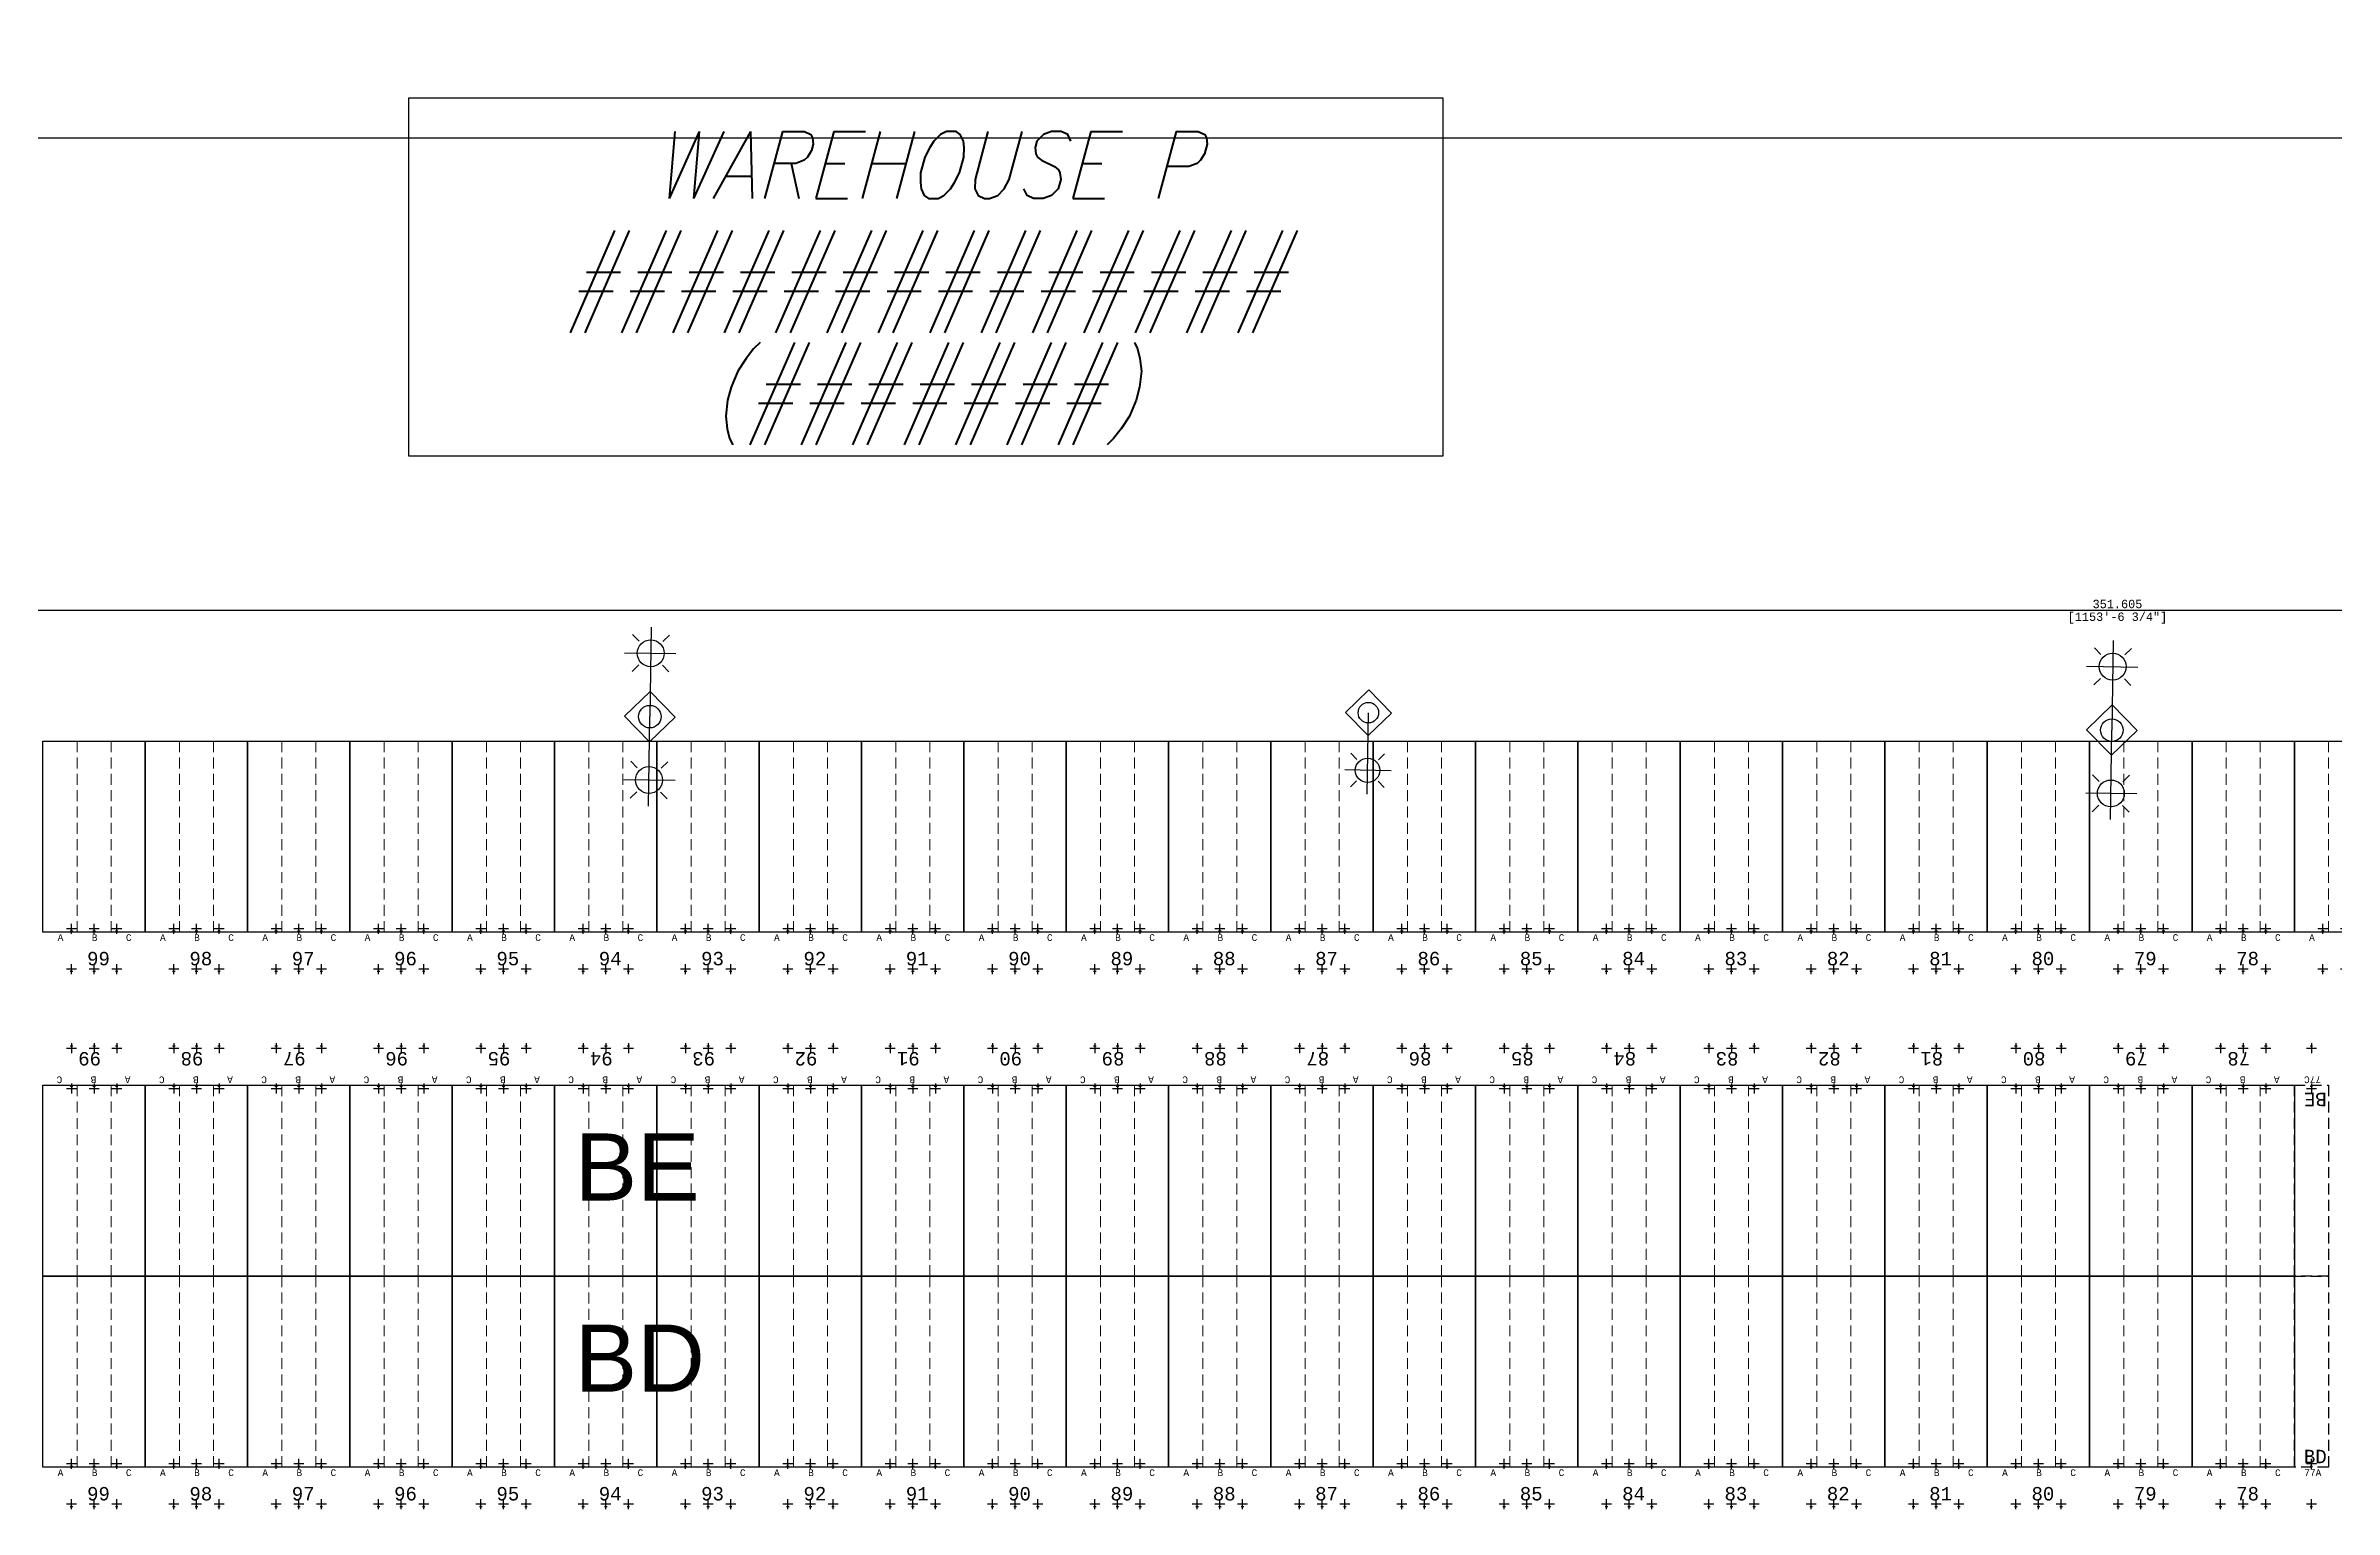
# Model space of a CAD drawing. Header units: inches. Extents: x -233729 to 737493, y -275239 to 196021.
# Drawn here: x 113867 to 182026, y -26807 to 16782 of the extents above; entities that cross this region are included whole.
import ezdxf

# ---------------------------------------------------------------- set-up
doc = ezdxf.new("R2010")
doc.units = ezdxf.units.IN
doc.header["$MEASUREMENT"] = 0
doc.linetypes.add('DASHED', pattern=[0.75, 0.5, -0.25])
for name, color, linetype in [('_FL_AREAS', 92, 'Continuous'), ('_FL_EXT_ELECTRICAL', 252, 'Continuous'), ('Bin location transponder', 250, 'Continuous'), ('WF_numbers', 6, 'Continuous')]:
    doc.layers.add(name, color=color, linetype=linetype)
for name, color, linetype, lineweight in [('WF buffer', 1, 'DASHED', 30), ('WF dimensions', 3, 'Continuous', 30), ('WF dimentions', 3, 'Continuous', 30), ('WF transponder', 3, 'Continuous', 30), ('WF_bay', 5, 'Continuous', 30), ('WF_sketch_stock_areas', 30, 'Continuous', 30), ('WF_text', 252, 'Continuous', 30)]:
    doc.layers.add(name, color=color, linetype=linetype, lineweight=lineweight)
doc.styles.add('FL_THIN_TXT', font='romans.shx', dxfattribs={"width": 0.85, "oblique": 15})
doc.styles.add('WF_txt', font='consola.ttf')
doc.styles.add('WF_txt_notes', font='arial.ttf')
doc.dimstyles.new('DIM_50', dxfattribs={"dimscale": 50, "dimtxt": 5, "dimasz": 5, "dimexe": 2, "dimexo": 2, "dimgap": 1.1, "dimtad": 1, "dimtoh": 1, "dimdec": 3, "dimlfac": 0.001, "dimdsep": 46, "dimtxsty": 'WF_txt', "dimcen": 3, "dimclrd": 256, "dimclre": 256, "dimclrt": 7, "dimadec": 1, "dimazin": 0, "dimtfac": 1, "dimtdec": 3, "dimtmove": 0, "dimatfit": 3, "dimfxl": 10, "dimtolj": 1, "dimtzin": 0, "dimlwd": -1, "dimlwe": -1, "dimarcsym": 0})

# ---------------------------------------------------------------- blocks, each defined once
blk = doc.blocks.new('LS2')
for p, q in [((-0.0530815623291119, 0.235282044526457), (-0.0341956818168683, 0.2163961640142133)), ((0, 0.2572691475552347), (0, 0)), ((0.0530815623291119, 0.235282044526457), (0.0341956818168683, 0.2163961640142133)), ((-0.0750686653578896, 0.1822004821971177), (0.0721790999999712, 0.1822004821971177)), ((-0.0341956818168683, 0.1480048003804768), (-0.0530815623291119, 0.1291189198682332)), ((0.0341956818168683, 0.1480048003804768), (0.0530815623291119, 0.1291189198682332)), ((0, -0.2572691475552347), (0, 0)), ((-0.0341956818168683, -0.1480048003804768), (-0.0530815623291119, -0.1291189198682332)), ((0.0341956818168683, -0.1480048003804768), (0.0530815623291119, -0.1291189198682332)), ((0.0750686653578896, -0.1822004821971177), (-0.0721790999999712, -0.1822004821971177)), ((-0.0530815623291119, -0.235282044526457), (-0.0341956818168683, -0.2163961640142133)), ((0.0530815623291119, -0.235282044526457), (0.0341956818168683, -0.2163961640142133))]:
    blk.add_line(p, q)
at = {"flags": 128}
blk.add_lwpolyline([(-1.137e-13, 0.0725953984493799), (-0.0725953984493799, 1.137e-13), (-1.137e-13, -0.0725953984491525), (0.0725953984491525, 1.137e-13)], close=True, dxfattribs=at)
for centre, radius in [((0, 0.1822004821973451), 0.0386879976), ((0, 0), 0.03240119799), ((0, -0.1822004821973451), 0.0386879976)]:
    blk.add_circle(centre, radius)
blk = doc.blocks.new('*U9', base_point=(1597825.718, 828486.3449999999, 560.9429999999999))
at = {"xscale": 34.01107394007052, "yscale": 34.01107394007052, "zscale": 34.01107394007052, "rotation": 260}
blk.add_blockref('LS2', (1597825.718, 828486.3449999999, 560.9429999999999), dxfattribs=at)
blk = doc.blocks.new('*U10', base_point=(1597849.767, 828627.1629999998, 552.7539999999998))
at = {"xscale": 34.01107394007052, "yscale": 34.01107394007052, "zscale": 34.01107394007052, "rotation": 260}
blk.add_blockref('LS2', (1597849.767, 828627.1629999998, 552.7539999999998), dxfattribs=at)
blk = doc.blocks.new('LS1')
at = {"color": 0}
for p, q in [((-0.0530815623290835, 0.2352820445264427), (-0.0341956818168399, 0.2163961640141991)), ((2.84e-14, 0.2572691475552205), (0, -1.42e-14)), ((0.0530815623291119, 0.235282044526457), (0.0341956818168683, 0.2163961640142133)), ((-0.0750686653578612, 0.1822004821971035), (0.0721790999999712, 0.1822004821971035)), ((-0.0341956818168683, 0.1480048003804626), (-0.0530815623291119, 0.1291189198682332)), ((0.0341956818168967, 0.1480048003804768), (0.0530815623291119, 0.129118919868219))]:
    blk.add_line(p, q, dxfattribs=at)
at = {"color": 0, "flags": 128}
blk.add_lwpolyline([(-1.137e-13, 0.0725953984493799), (-0.0725953984493515, 9.95e-14), (-8.53e-14, -0.0725953984491667), (0.0725953984491525, 9.95e-14)], close=True, dxfattribs=at)
at = {"color": 0}
for centre, radius in [((2.84e-14, 0.1822004821973451), 0.0386879976), ((0, -1.42e-14), 0.03240119799)]:
    blk.add_circle(centre, radius, dxfattribs=at)
blk = doc.blocks.new('*U11', base_point=(1597836.52, 828555.7219999998, 556.6359999999999))
at = {"xscale": 30.92178326998604, "yscale": 30.92178326998604, "zscale": 30.92178326998604, "rotation": 260}
blk.add_blockref('LS1', (1597836.52, 828555.7219999998, 556.6359999999999), dxfattribs=at)
blk = doc.blocks.new('Bin location transponder')
at = {"layer": 'Bin location transponder', "color": 3, "lineweight": 30}
for p, q in [((-600, 0), (600, 0)), ((-150, 300), (150, 300)), ((0, 600), (0, -600))]:
    blk.add_line(p, q, dxfattribs=at)
blk = doc.blocks.new('WF 120x224in bay')
at = {"layer": 'WF_bay', "linetype": 'DASHED', "lineweight": 5, "ltscale": 650}
for p, q in [((1015.999998271465, 5689.600000079471), (1015.999998271465, 1.192092896e-07)), ((2031.999998271465, 5689.600000059606), (2031.999998271465, 5.96046448e-08))]:
    blk.add_line(p, q, dxfattribs=at)
at = {"layer": 'WF_bay'}
blk.add_lwpolyline([(-1.6689300537e-06, 5689.600000119209), (3047.999998271465, 5689.600000000001), (3047.999999880791, 1.192092896e-07), (-5.96046448e-08, 5.96046448e-08)], close=True, dxfattribs=at)
at = {"layer": 'WF transponder', "xscale": 0.25, "yscale": 0.25, "zscale": 0.25, "rotation": 180.0000000062352}
for p in [(849.9999999105931, 100.0000000894069), (1523.999999910593, 100.0000000894069), (2197.999999910593, 100.0000000894069), (849.9999999105931, -1099.999999910593), (1523.999999910593, -1099.999999910593), (2197.999999910593, -1099.999999910593)]:
    blk.add_blockref('Bin location transponder', p, dxfattribs=at)
at = {"layer": 'WF_numbers', "linetype": 'DASHED', "char_height": 200, "attachment_point": 1, "rotation": 1.027588346411229e-09, "style": 'WF_txt'}
for s, insert in [('A', (439.4118606448173, -62.35349720716476, -723.2652933599893)), ('B', (1455.411860466003, -62.35349720716476, -723.2652933599893)), ('C', (2471.411860346794, -62.35349732637406, -723.2652933599893))]:
    blk.add_mtext_dynamic_manual_height_columns(s, width=423.5307577799235, gutter_width=2117.653788942844, heights=[0], dxfattribs=dict(at, insert=insert))
blk = doc.blocks.new('WF 40x224in buffer')
at = {"layer": 'WF buffer', "ltscale": 650}
blk.add_lwpolyline([(0, 5689.600000023842), (1016, 5689.600000023842), (1016, 0), (0, 0)], close=True, dxfattribs=at)
at = {"layer": 'WF transponder', "xscale": 0.25, "yscale": 0.25, "zscale": 0.25, "rotation": 180.0000000062352}
for p in [(508, 100), (508, -1100)]:
    blk.add_blockref('Bin location transponder', p, dxfattribs=at)
blk = doc.blocks.new('*D195')
at = {"layer": 'WF dimentions', "transparency": 16777216}
for p, q in [((-233.1068557049148, -3519.214138788489), (-233.1068557049146, 70.16873909780634)), ((351371.8111634111, -3833.803567392138), (351371.8111634111, 70.16873909780634)), ((16.89314429508545, -29.83126090219356), (351121.8111634111, -29.83126090219356))]:
    blk.add_line(p, q, dxfattribs=at)
for points in [[(16.89314429508545, 11.83540576447311), (16.89314429508545, -71.49792756886022), (-233.1068557049146, -29.83126090219356)], [(351121.8111634111, 11.83540576447311), (351121.8111634111, -71.49792756886022), (351371.8111634111, -29.83126090219356)]]:
    blk.add_solid(points, dxfattribs=at)
at = {"layer": 'WF dimentions', "color": 7, "transparency": 16777216, "char_height": 250, "attachment_point": 5, "style": 'WF_txt'}
for s, insert in [('\\A1;351.605', (175569.352153853, 153.6117383326955)), ('\\A1;[1153\'-6 3/4"]', (175569.352153853, -262.5282769695234))]:
    blk.add_mtext(s, dxfattribs=dict(at, insert=insert))
blk = doc.blocks.new('*D490')
at = {"layer": 'WF dimensions', "transparency": 16777216}
for p, q in [((387697.7373997964, 16531.95343679314), (387697.7373997964, 14288.75343760855)), ((387797.7373994982, 16781.95343679313), (387797.7373997964, 16781.95343679313)), ((100, 14038.75343760849), (387797.7373997964, 14038.75343760855))]:
    blk.add_line(p, q, dxfattribs=at)
for points in [[(387656.0707331297, 16531.95343679314), (387739.4040664631, 16531.95343679314), (387697.7373997964, 16781.95343679313)], [(387656.0707331297, 14288.75343760855), (387739.4040664631, 14288.75343760855), (387697.7373997964, 14038.75343760855)]]:
    blk.add_solid(points, dxfattribs=at)
at = {"layer": 'WF dimensions', "color": 7, "transparency": 16777216, "char_height": 250, "attachment_point": 5, "rotation": 90, "style": 'WF_txt'}
for s, insert in [('\\A1;2.743', (387514.2944005614, 15410.35343720073)), ("\\A1;[9']", (387930.4344158637, 15410.35343720073))]:
    blk.add_mtext(s, dxfattribs=dict(at, insert=insert))

msp = doc.modelspace()

# ---------------------------------------------------------------- block references
at = {"layer": '_FL_EXT_ELECTRICAL', "xscale": 304.8, "yscale": 304.8, "zscale": 304.8, "rotation": 279.165730897702}
for name, p in [('*U9', (131858.6704175328, -3199.972491664198, -158177.4839999999)), ('*U10', (175399.5877743815, -3599.544403356818, -160673.4911999999)), ('*U11', (153259.2372073983, -3082.003617507723, -159490.2575999999))]:
    msp.add_blockref(name, p, dxfattribs=at)
at = {"layer": 'WF_sketch_stock_areas'}
for name, p in [('WF 120x224in bay', (113781.5173007105, -9618.537244838983, -361.6326466799947)), ('WF 120x224in bay', (116829.5173007701, -9618.537244838983, -361.6326466799947)), ('WF 120x224in bay', (119877.5173007105, -9618.537244898587, -361.6326466799947)), ('WF 120x224in bay', (122925.5173007701, -9618.537244898587, -361.6326466799947)), ('WF 120x224in bay', (125973.5173007105, -9618.537244838983, -361.6326466799947)), ('WF 120x224in bay', (129021.5173007105, -9618.537244838983, -361.6326466799947)), ('WF 120x224in bay', (132069.5173007701, -9618.537244838983, -361.6326466799947)), ('WF 120x224in bay', (135117.5173007105, -9618.537244898587, -361.6326466799947)), ('WF 120x224in bay', (138165.5173007105, -9618.537244838983, -361.6326466799947)), ('WF 120x224in bay', (141213.5173007701, -9618.537244898587, -361.6326466799947)), ('WF 120x224in bay', (144261.5173007701, -9618.537244838983, -361.6326466799947)), ('WF 120x224in bay', (147309.5173007105, -9618.537244838983, -361.6326466799947)), ('WF 120x224in bay', (150357.5173007701, -9618.537244838983, -361.6326466799947)), ('WF 120x224in bay', (153405.5173007701, -9618.537244898587, -361.6326466799947)), ('WF 120x224in bay', (156453.5173007105, -9618.537244838983, -361.6326466799947)), ('WF 120x224in bay', (159501.5173007701, -9618.537244838983, -361.6326466799947)), ('WF 120x224in bay', (162549.5173007105, -9618.537244838983, -361.6326466799947)), ('WF 120x224in bay', (165597.5173007105, -9618.537244838983, -361.6326466799947)), ('WF 120x224in bay', (168645.5173007106, -9618.537244779376, -361.6326466799947)), ('WF 120x224in bay', (171693.5173007106, -9618.537244898587, -361.6326466799947)), ('WF 120x224in bay', (174741.5173007105, -9618.537244838983, -361.6326466799947)), ('WF 120x224in bay', (177789.5173007105, -9618.537244838983, -361.6326466799947)), ('WF 120x224in bay', (180837.5173007701, -9618.537244838983, -361.6326466799947)), ('WF 120x224in bay', (113781.5173025583, -25557.03724352768, -361.6326466799947)), ('WF 120x224in bay', (116829.5173025583, -25557.03724352768, -361.6326466799947)), ('WF 120x224in bay', (119877.5173025583, -25557.03724346806, -361.6326466799947)), ('WF 120x224in bay', (122925.5173025583, -25557.03724358728, -361.6326466799947)), ('WF 120x224in bay', (125973.5173025583, -25557.03724352768, -361.6326466799947)), ('WF 120x224in bay', (129021.5173025583, -25557.03724352768, -361.6326466799947)), ('WF 120x224in bay', (132069.5173025583, -25557.03724346806, -361.6326466799947)), ('WF 120x224in bay', (135117.5173025583, -25557.03724352768, -361.6326466799947)), ('WF 120x224in bay', (138165.5173025583, -25557.03724346806, -361.6326466799947)), ('WF 120x224in bay', (141213.5173025583, -25557.03724352768, -361.6326466799947)), ('WF 120x224in bay', (144261.5173024987, -25557.03724358728, -361.6326466799947)), ('WF 120x224in bay', (147309.5173025583, -25557.03724352768, -361.6326466799947)), ('WF 120x224in bay', (150357.5173025583, -25557.03724352768, -361.6326466799947)), ('WF 120x224in bay', (153405.5173025583, -25557.03724352768, -361.6326466799947)), ('WF 120x224in bay', (156453.5173025583, -25557.03724352768, -361.6326466799947)), ('WF 120x224in bay', (159501.5173025583, -25557.03724352768, -361.6326466799947)), ('WF 120x224in bay', (162549.5173025583, -25557.03724352768, -361.6326466799947)), ('WF 120x224in bay', (165597.5173025583, -25557.03724352768, -361.6326466799947)), ('WF 120x224in bay', (168645.5173025583, -25557.03724352768, -361.6326466799947)), ('WF 120x224in bay', (171693.5173025583, -25557.03724346806, -361.6326466799947)), ('WF 120x224in bay', (174741.5173025583, -25557.03724358728, -361.6326466799947)), ('WF 120x224in bay', (177789.5173025583, -25557.03724352768, -361.6326466799947)), ('WF 40x224in buffer', (180837.5172999357, -25557.03724311045, -40388.82410158601))]:
    msp.add_blockref(name, p, dxfattribs=at)
for name, p, rotation in [('WF 120x224in bay', (116829.5172998761, -14177.83724300315, -40388.82410158601), 179.9999999999968), ('WF 120x224in bay', (119877.5172998761, -14177.83724312237, -40388.82410158601), 179.9999999999968), ('WF 120x224in bay', (122925.5172998761, -14177.83724306276, -40388.82410158601), 179.9999999999968), ('WF 120x224in bay', (125973.5172998165, -14177.83724306276, -40388.82410158601), 179.9999999999968), ('WF 120x224in bay', (129021.5172998761, -14177.83724306276, -40388.82410158601), 179.9999999999968), ('WF 120x224in bay', (132069.5172998761, -14177.83724306276, -40388.82410158601), 179.9999999999968), ('WF 120x224in bay', (135117.5172998165, -14177.83724306276, -40388.82410158601), 179.9999999999968), ('WF 120x224in bay', (138165.5172998761, -14177.83724312237, -40388.82410158601), 179.9999999999968), ('WF 120x224in bay', (141213.5172998165, -14177.83724312237, -40388.82410158601), 179.9999999999968), ('WF 120x224in bay', (144261.5172998165, -14177.83724306276, -40388.82410158601), 179.9999999999968), ('WF 120x224in bay', (147309.5172998761, -14177.83724306276, -40388.82410158601), 179.9999999999968), ('WF 120x224in bay', (150357.5172998164, -14177.83724306276, -40388.82410158601), 179.9999999999968), ('WF 120x224in bay', (153405.5172998761, -14177.83724306276, -40388.82410158601), 179.9999999999968), ('WF 120x224in bay', (156453.5172998761, -14177.83724306276, -40388.82410158601), 179.9999999999968), ('WF 120x224in bay', (159501.5172998761, -14177.83724312237, -40388.82410158601), 179.9999999999968), ('WF 120x224in bay', (162549.5172998165, -14177.83724306276, -40388.82410158601), 179.9999999999968), ('WF 120x224in bay', (165597.5172998761, -14177.83724306276, -40388.82410158601), 179.9999999999968), ('WF 120x224in bay', (168645.5172998761, -14177.83724306276, -40388.82410158601), 179.9999999999968), ('WF 120x224in bay', (171693.5172998165, -14177.83724306276, -40388.82410158601), 179.9999999999968), ('WF 120x224in bay', (174741.5172998761, -14177.83724306276, -40388.82410158601), 179.9999999999968), ('WF 120x224in bay', (177789.5172998761, -14177.83724312237, -40388.82410158601), 179.9999999999968), ('WF 120x224in bay', (180837.5172998761, -14177.83724306276, -40388.82410158601), 179.9999999999968), ('WF 40x224in buffer', (181853.5172998761, -14177.83724318197, -40388.82410158601), 180.0000000018447)]:
    msp.add_blockref(name, p, dxfattribs=dict(at, rotation=rotation))

# ---------------------------------------------------------------- texts
at = {"layer": '_FL_AREAS', "insert": (125681.7199551319, 14230.78873767206, -162219.4367999999), "char_height": 2000, "width": 28797.40035261726, "attachment_point": 1, "style": 'FL_THIN_TXT', "bg_fill": 19, "box_fill_scale": 1.5, "bg_fill_color": 256, "bg_fill_transparency": 0}
msp.add_mtext('\\pxqc;WAREHOUSE P ############## \\P(#######)', dxfattribs=at)
at = {"layer": 'WF_numbers', "linetype": 'DASHED', "attachment_point": 1, "style": 'WF_txt'}
for s, width, gutter_width, insert, char_height in [('99', 423.5307577885687, 2117.653788942844, (115098.1975405072, -10206.46287492899, -361.6326466799947), 400), ('98', 423.5307577885687, 2117.653788942844, (118146.1975405668, -10206.46287459722, -361.6326466799947), 400), ('97', 423.5307577885687, 2117.653788942844, (121194.1975406264, -10206.46287426545, -361.6326466799947), 400), ('96', 423.5307577885687, 2117.653788942844, (124242.197540686, -10206.46287393368, -361.6326466799947), 400), ('95', 423.5307577885687, 2117.653788942844, (127290.1975407456, -10206.46287360191, -361.6326466799947), 400), ('94', 423.5307577885687, 2117.653788942844, (130338.1975408052, -10206.46287327014, -361.6326466799947), 400), ('93', 423.5307577885687, 2117.653788942844, (133386.1975408648, -10206.46287293837, -361.6326466799947), 400), ('92', 423.5307577885687, 2117.653788942844, (136434.1975409244, -10206.46287260659, -361.6326466799947), 400), ('91', 423.5307577885687, 2117.653788942844, (139482.197540984, -10206.46287227482, -361.6326466799947), 400), ('90', 423.5307577885687, 2117.653788942844, (142530.1975410436, -10206.46287194305, -361.6326466799947), 400), ('89', 423.5307577885687, 2117.653788942844, (145578.1975411032, -10206.46287161128, -361.6326466799947), 400), ('88', 423.5307577885687, 2117.653788942844, (148626.1975411628, -10206.46287127951, -361.6326466799947), 400), ('87', 423.5307577885687, 2117.653788942844, (151674.1975412224, -10206.46287094774, -361.6326466799947), 400), ('86', 423.5307577885687, 2117.653788942844, (154722.197541282, -10206.46287061597, -361.6326466799947), 400), ('85', 423.5307577885687, 2117.653788942844, (157770.1975413416, -10206.4628702842, -361.6326466799947), 400), ('84', 423.5307577885687, 2117.653788942844, (160818.1975414012, -10206.46286995243, -361.6326466799947), 400), ('83', 423.5307577885687, 2117.653788942844, (163866.1975414608, -10206.46286962066, -361.6326466799947), 400), ('82', 423.5307577885687, 2117.653788942844, (166914.1975415205, -10206.46286928889, -361.6326466799947), 400), ('81', 423.5307577885687, 2117.653788942844, (169962.1975415801, -10206.46286895712, -361.6326466799947), 400), ('80', 423.5307577885687, 2117.653788942844, (173010.1975416397, -10206.46286862534, -361.6326466799947), 400), ('79', 423.5307577885687, 2117.653788942844, (176058.1975416993, -10206.46286829357, -361.6326466799947), 400), ('78', 423.5307577885687, 2117.653788942844, (179106.1975417589, -10206.4628679618, -361.6326466799947), 400), ('BD', 423.5307577885686, 2117.653788942843, (181123.4588140701, -25036.19300864389, -364827.6977015858), 399.9999999999998), ('99', 423.5307577885687, 2117.653788942844, (115098.1975396727, -26144.96287349848, -40388.82410158601), 400), ('98', 423.5307577885687, 2117.653788942844, (118146.1975397323, -26144.96287316671, -40388.82410158601), 400), ('97', 423.5307577885687, 2117.653788942844, (121194.1975397919, -26144.96287283494, -40388.82410158601), 400), ('96', 423.5307577885687, 2117.653788942844, (124242.1975398515, -26144.96287250317, -40388.82410158601), 400), ('95', 423.5307577885687, 2117.653788942844, (127290.1975399111, -26144.9628721714, -40388.82410158601), 400), ('94', 423.5307577885687, 2117.653788942844, (130338.1975399707, -26144.96287183963, -40388.82410158601), 400), ('93', 423.5307577885687, 2117.653788942844, (133386.1975400303, -26144.96287150786, -40388.82410158601), 400), ('92', 423.5307577885687, 2117.653788942844, (136434.1975400899, -26144.96287117608, -40388.82410158601), 400), ('91', 423.5307577885687, 2117.653788942844, (139482.1975401496, -26144.96287084431, -40388.82410158601), 400), ('90', 423.5307577885687, 2117.653788942844, (142530.1975402091, -26144.96287051254, -40388.82410158601), 400), ('89', 423.5307577885687, 2117.653788942844, (145578.1975402687, -26144.96287018077, -40388.82410158601), 400), ('88', 423.5307577885687, 2117.653788942844, (148626.1975403284, -26144.962869849, -40388.82410158601), 400), ('87', 423.5307577885687, 2117.653788942844, (151674.197540388, -26144.96286951723, -40388.82410158601), 400), ('86', 423.5307577885687, 2117.653788942844, (154722.1975404475, -26144.96286918546, -40388.82410158601), 400), ('85', 423.5307577885687, 2117.653788942844, (157770.1975405072, -26144.96286885369, -40388.82410158601), 400), ('84', 423.5307577885687, 2117.653788942844, (160818.1975405668, -26144.96286852192, -40388.82410158601), 400), ('83', 423.5307577885687, 2117.653788942844, (163866.1975406264, -26144.96286819015, -40388.82410158601), 400), ('82', 423.5307577885687, 2117.653788942844, (166914.197540686, -26144.96286785838, -40388.82410158601), 400), ('81', 423.5307577885687, 2117.653788942844, (169962.1975407456, -26144.9628675266, -40388.82410158601), 400), ('80', 423.5307577885687, 2117.653788942844, (173010.1975408052, -26144.96286719483, -40388.82410158601), 400), ('79', 423.5307577885687, 2117.653788942844, (176058.1975408648, -26144.96286686306, -40388.82410158601), 400), ('78', 423.5307577885687, 2117.653788942844, (179106.1975409244, -26144.96286653129, -40388.82410158601), 400)]:
    msp.add_mtext_dynamic_manual_height_columns(s, width=width, gutter_width=gutter_width, heights=[0], dxfattribs=dict(at, insert=insert, char_height=char_height))
at = {"layer": 'WF_numbers', "linetype": 'DASHED', "style": 'WF_txt'}
for s, width, insert, char_height, attachment_point, rotation in [('99', 423.5307577885687, (115512.8367420275, -13589.91148867308, -40388.82410158602), 400, 1, 180.00000000030892), ('98', 423.5307577885687, (118560.8367420275, -13589.91148834131, -40388.82410158602), 400, 1, 180.00000000030892), ('97', 423.5307577885687, (121608.8367420276, -13589.91148800954, -40388.82410158602), 400, 1, 180.00000000030892), ('96', 423.5307577885687, (124656.8367420276, -13589.91148767777, -40388.82410158602), 400, 1, 180.00000000030892), ('95', 423.5307577885687, (127704.8367420276, -13589.911487346, -40388.82410158602), 400, 1, 180.00000000030892), ('94', 423.5307577885687, (130752.8367420276, -13589.91148701423, -40388.82410158602), 400, 1, 180.00000000030892), ('93', 423.5307577885687, (133800.8367420276, -13589.91148668245, -40388.82410158602), 400, 1, 180.00000000030892), ('92', 423.5307577885687, (136848.8367420276, -13589.91148635068, -40388.82410158602), 400, 1, 180.00000000030892), ('91', 423.5307577885687, (139896.8367420276, -13589.91148601891, -40388.82410158602), 400, 1, 180.00000000030892), ('90', 423.5307577885687, (142944.8367420276, -13589.91148568714, -40388.82410158602), 400, 1, 180.00000000030892), ('89', 423.5307577885687, (145992.8367420276, -13589.91148535537, -40388.82410158602), 400, 1, 180.00000000030892), ('88', 423.5307577885687, (149040.8367420276, -13589.9114850236, -40388.82410158602), 400, 1, 180.00000000030892), ('87', 423.5307577885687, (152088.8367420275, -13589.91148469183, -40388.82410158602), 400, 1, 180.00000000030892), ('86', 423.5307577885687, (155136.8367420276, -13589.91148436006, -40388.82410158602), 400, 1, 180.00000000030892), ('85', 423.5307577885687, (158184.8367420276, -13589.91148402829, -40388.82410158602), 400, 1, 180.00000000030892), ('84', 423.5307577885687, (161232.8367420276, -13589.91148369652, -40388.82410158602), 400, 1, 180.00000000030892), ('83', 423.5307577885687, (164280.8367420276, -13589.91148336474, -40388.82410158602), 400, 1, 180.00000000030892), ('82', 423.5307577885687, (167328.8367420276, -13589.91148303297, -40388.82410158602), 400, 1, 180.00000000030892), ('81', 423.5307577885687, (170376.8367420275, -13589.9114827012, -40388.82410158602), 400, 1, 180.00000000030892), ('80', 423.5307577885687, (173424.8367420275, -13589.91148236943, -40388.82410158602), 400, 1, 180.00000000030892), ('79', 423.5307577885687, (176472.8367420276, -13589.91148203766, -40388.82410158602), 400, 1, 180.00000000030892), ('78', 423.5307577885687, (179520.8367420276, -13589.91148170589, -40388.82410158602), 400, 1, 180.00000000030892), ('77C', 423.5307577799235, (181634.6259564613, -14115.48374472311, -41112.08939494599), 200, 1, 180.00000000107534), ('BE', 423.5307577885687, (181123.4588054274, -14801.93535558632, -364827.6977015858), 400, 3, 179.9999999993851), ('77A', 423.5307577799235, (181132.232407317, -25619.39073942354, -41112.08939494599), 200, 1, 1.0290092817431533e-09)]:
    msp.add_mtext_dynamic_manual_height_columns(s, width=width, gutter_width=2117.653788942844, heights=[0], dxfattribs=dict(at, insert=insert, char_height=char_height, attachment_point=attachment_point, rotation=rotation))
at = {"layer": 'WF_text', "char_height": 2000, "attachment_point": 1, "style": 'WF_txt_notes'}
for s, insert in [('BE', (129616.536443219, -15612.7563928788, -40388.82410158601)), ('BD', (129616.5364447688, -21307.39642970016, -361.6326466799947))]:
    msp.add_mtext_dynamic_manual_height_columns(s, width=1096.381504776775, gutter_width=2117.653788942844, heights=[0], dxfattribs=dict(at, insert=insert))

# ---------------------------------------------------------------- dimensions: what is measured, and where the dimension line sits
at = {"layer": 'WF dimentions'}
dim = msp.add_linear_dim(base=(351371.8111634111, -29.83126090219356), p1=(-233.1068557049148, -3619.214138788489, -162219.4367999999), p2=(351371.8111634111, -3933.803567392138, -361.6326466799947), dimstyle='DIM_50', override={"dimpost": '\\X'}, dxfattribs=at)
dim.commit()
dim.dimension.update_dxf_attribs({"geometry": '*D195', "text_midpoint": (175569.352153853, -29.83126090219356)})

# ---------------------------------------------------------------- next in the draw order: dimensions: what is measured, and where the dimension line sits
at = {"layer": 'WF dimensions'}
dim = msp.add_linear_dim(base=(387697.7373997964, 14038.75343760855), p1=(387697.7373994981, 16781.95343679313), p2=(0, 14038.75343760848, -162219.4367999999), angle=90, dimstyle='DIM_50', override={"dimpost": '\\X'}, dxfattribs=at)
dim.commit()
dim.dimension.update_dxf_attribs({"geometry": '*D490', "text_midpoint": (387697.7373997963, 15410.35343720073)})

doc.saveas('drawing.dxf')
